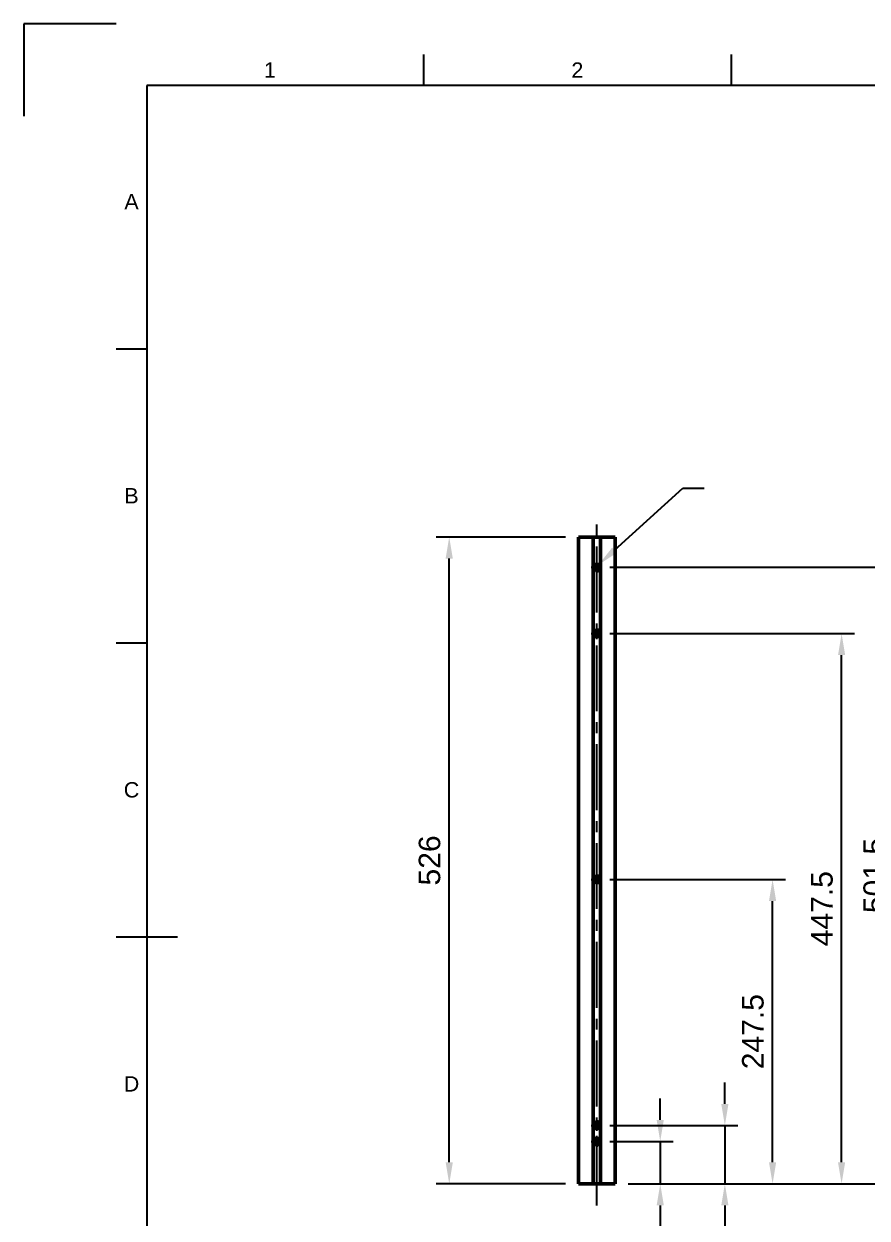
# Model space of a CAD drawing. Header units: millimetres. Extents: x 0 to 420, y 0 to 297.
# Drawn here: x 0 to 137.1, y 102.7 to 297 of the extents above; entities that cross this region are included whole.
import ezdxf
from ezdxf import colors
from ezdxf.entities.mleader import LeaderData, LeaderLine
from ezdxf.enums import TextEntityAlignment as Align
from ezdxf.math import Vec2, Vec3

# ---------------------------------------------------------------- set-up
doc = ezdxf.new("R2010")
doc.units = ezdxf.units.MM
doc.header["$LTSCALE"] = 0.75
doc.linetypes.add('CENTER2', pattern=[28.575, 19.05, -3.175, 3.175, -3.175])
for name, color, linetype, lineweight in [('Annotations', 7, 'Continuous', 25), ('Border', 7, 'Continuous', 25), ('Center Lines', 7, 'CENTER2', 25), ('Dimensions', 7, 'Continuous', 25), ('Visible', 7, 'Continuous', 50)]:
    doc.layers.add(name, color=color, linetype=linetype, lineweight=lineweight)
doc.styles.add('FusionTitle', font='arial.ttf')
doc.styles.get("Standard").update_dxf_attribs({"font": 'arial.ttf'})
doc.dimstyles.new('ISO-25', dxfattribs={"dimtxt": 3.5, "dimasz": 3.5, "dimexe": 2.1, "dimexo": 2.1, "dimgap": 1.4, "dimtad": 1, "dimzin": 12, "dimdsep": 46, "dimtxsty": 'Standard', "dimcen": 0, "dimclrd": 256, "dimclre": 256, "dimclrt": 256, "dimazin": 3, "dimtp": 0.1, "dimtm": 0.1, "dimtfac": 0.714286, "dimtmove": 0, "dimatfit": 3, "dimfxl": 1, "dimtzin": 12, "dimarcsym": 0})

# ---------------------------------------------------------------- blocks, each defined once
blk = doc.blocks.new('ISO_A3_SHEET')
at = {"layer": 'Border'}
for p, q in [((65, 292), (65, 287)), ((115, 292), (115, 287)), ((410, 287), (20, 287)), ((20, 287), (20, 10)), ((15, 244.16666), (20, 244.16666)), ((15, 196.33333), (20, 196.33333)), ((15, 148.5), (25, 148.5))]:
    blk.add_line(p, q, dxfattribs=at)
at = {"layer": 'Defpoints'}
for p, q in [((15, 297), (0, 297)), ((0, 297), (0, 282))]:
    blk.add_line(p, q, dxfattribs=at)
at = {"layer": 'Border', "style": 'FusionTitle'}
for s, p in [('1', (40, 289.5)), ('2', (90, 289.5)), ('A', (17.5, 268.08333)), ('B', (17.5, 220.25)), ('C', (17.5, 172.41667)), ('D', (17.5, 124.58334))]:
    blk.add_text(s, height=2.5, dxfattribs=at).set_placement(p, align=Align.MIDDLE)
blk = doc.blocks.new('*D38')
at = {"layer": 'Defpoints', "color": 0, "transparency": 16777216}
for p in [(69.162667, 213.524373), (90.162667, 213.524373), (90.162667, 108.324373)]:
    blk.add_point(p, dxfattribs=at)
at = {"layer": 'Dimensions', "lineweight": -2, "transparency": 16777216}
for p, q in [((88.062667, 213.524373), (67.062667, 213.524373)), ((69.162667, 111.824373), (69.162667, 210.024373)), ((88.062667, 108.324373), (67.062667, 108.324373))]:
    blk.add_line(p, q, dxfattribs=at)
at = {"layer": 'Dimensions', "transparency": 16777216}
for points in [[(68.579334, 210.024373), (69.746, 210.024373), (69.162667, 213.524373)], [(68.579334, 111.824373), (69.746, 111.824373), (69.162667, 108.324373)]]:
    blk.add_solid(points, dxfattribs=at)
at = {"layer": 'Dimensions', "transparency": 16777216, "insert": (65.975661, 160.924373), "char_height": 3.5, "attachment_point": 5, "rotation": 90}
blk.add_mtext('526', dxfattribs=at)
blk = doc.blocks.new('*D39')
at = {"layer": 'Defpoints', "color": 0, "transparency": 16777216}
for p in [(93.162667, 115.224365), (103.474468, 115.224365), (96.162667, 108.324373)]:
    blk.add_point(p, dxfattribs=at)
at = {"layer": 'Dimensions', "lineweight": -2, "transparency": 16777216}
for p, q in [((103.474468, 118.724365), (103.474468, 122.224365)), ((95.262667, 115.224365), (105.574468, 115.224365)), ((103.474468, 115.224365), (103.474468, 108.324373)), ((98.262667, 108.324373), (105.574468, 108.324373)), ((103.474468, 104.824373), (103.474468, 89.409093))]:
    blk.add_line(p, q, dxfattribs=at)
at = {"layer": 'Dimensions', "transparency": 16777216}
for points in [[(102.891134, 118.724365), (104.057801, 118.724365), (103.474468, 115.224365)], [(102.891134, 104.824373), (104.057801, 104.824373), (103.474468, 108.324373)]]:
    blk.add_solid(points, dxfattribs=at)
at = {"layer": 'Dimensions', "transparency": 16777216, "insert": (100.286269, 95.366733), "char_height": 3.5, "attachment_point": 5, "rotation": 90}
blk.add_mtext('34.5', dxfattribs=at)
blk = doc.blocks.new('*D40')
at = {"layer": 'Defpoints', "color": 0, "transparency": 16777216}
for p in [(93.162667, 117.824173), (113.982824, 117.824173), (96.162667, 108.324373)]:
    blk.add_point(p, dxfattribs=at)
at = {"layer": 'Dimensions', "lineweight": -2, "transparency": 16777216}
for p, q in [((113.982824, 121.324173), (113.982824, 124.824173)), ((95.262667, 117.824173), (116.082824, 117.824173)), ((113.982824, 117.824173), (113.982824, 108.324373)), ((98.262667, 108.324373), (116.082824, 108.324373)), ((113.982824, 104.824373), (113.982824, 89.265846))]:
    blk.add_line(p, q, dxfattribs=at)
at = {"layer": 'Dimensions', "transparency": 16777216}
for points in [[(113.399491, 121.324173), (114.566157, 121.324173), (113.982824, 117.824173)], [(113.399491, 104.824373), (114.566157, 104.824373), (113.982824, 108.324373)]]:
    blk.add_solid(points, dxfattribs=at)
at = {"layer": 'Dimensions', "transparency": 16777216, "insert": (110.802981, 95.29511), "char_height": 3.5, "attachment_point": 5, "rotation": 90}
blk.add_mtext('47.5', dxfattribs=at)
blk = doc.blocks.new('*D41')
at = {"layer": 'Defpoints', "color": 0, "transparency": 16777216}
for p in [(93.162667, 157.824173), (121.741798, 157.824173), (96.162667, 108.324373)]:
    blk.add_point(p, dxfattribs=at)
at = {"layer": 'Dimensions', "lineweight": -2, "transparency": 16777216}
for p, q in [((95.262667, 157.824173), (123.841798, 157.824173)), ((121.741798, 111.824373), (121.741798, 154.324173)), ((98.262667, 108.324373), (123.841798, 108.324373))]:
    blk.add_line(p, q, dxfattribs=at)
at = {"layer": 'Dimensions', "transparency": 16777216}
for points in [[(121.158465, 154.324173), (122.325131, 154.324173), (121.741798, 157.824173)], [(121.158465, 111.824373), (122.325131, 111.824373), (121.741798, 108.324373)]]:
    blk.add_solid(points, dxfattribs=at)
at = {"layer": 'Dimensions', "transparency": 16777216, "insert": (118.554792, 133.074273), "char_height": 3.5, "attachment_point": 5, "rotation": 90}
blk.add_mtext('247.5', dxfattribs=at)
blk = doc.blocks.new('*D42')
at = {"layer": 'Defpoints', "color": 0, "transparency": 16777216}
for p in [(93.162667, 197.824173), (132.965944, 197.824173), (96.162667, 108.324373)]:
    blk.add_point(p, dxfattribs=at)
at = {"layer": 'Dimensions', "lineweight": -2, "transparency": 16777216}
for p, q in [((95.262667, 197.824173), (135.065944, 197.824173)), ((132.965944, 111.824373), (132.965944, 194.324173)), ((98.262667, 108.324373), (135.065944, 108.324373))]:
    blk.add_line(p, q, dxfattribs=at)
at = {"layer": 'Dimensions', "transparency": 16777216}
for points in [[(132.382611, 194.324173), (133.549278, 194.324173), (132.965944, 197.824173)], [(132.382611, 111.824373), (133.549278, 111.824373), (132.965944, 108.324373)]]:
    blk.add_solid(points, dxfattribs=at)
at = {"layer": 'Dimensions', "transparency": 16777216, "insert": (129.786101, 153.074273), "char_height": 3.5, "attachment_point": 5, "rotation": 90}
blk.add_mtext('447.5', dxfattribs=at)
blk = doc.blocks.new('*D43')
at = {"layer": 'Defpoints', "color": 0, "transparency": 16777216}
for p in [(93.162667, 208.624365), (141.469942, 208.624365), (96.162667, 108.324373)]:
    blk.add_point(p, dxfattribs=at)
at = {"layer": 'Dimensions', "lineweight": -2, "transparency": 16777216}
for p, q in [((95.262667, 208.624365), (143.569942, 208.624365)), ((141.469942, 111.824373), (141.469942, 205.124365)), ((98.262667, 108.324373), (143.569942, 108.324373))]:
    blk.add_line(p, q, dxfattribs=at)
at = {"layer": 'Dimensions', "transparency": 16777216}
for points in [[(140.886608, 205.124365), (142.053275, 205.124365), (141.469942, 208.624365)], [(140.886608, 111.824373), (142.053275, 111.824373), (141.469942, 108.324373)]]:
    blk.add_solid(points, dxfattribs=at)
at = {"layer": 'Dimensions', "transparency": 16777216, "insert": (138.282936, 158.474369), "char_height": 3.5, "attachment_point": 5, "rotation": 90}
blk.add_mtext('501.5', dxfattribs=at)
blk = doc.blocks.new('*U20')
at = {"layer": 'Center Lines', "color": 0, "ltscale": 0.75, "transparency": 16777216}
blk.add_line((0, -56.1), (0, 56.1), dxfattribs=at)
blk = doc.blocks.new('*U26')
at = {"layer": 'Center Lines', "color": 0, "linetype": 'Continuous', "ltscale": 0.75, "transparency": 16777216}
for p, q in [((-0.892969, 0), (0.892969, 0)), ((0, -0.892969), (0, 0.892969))]:
    blk.add_line(p, q, dxfattribs=at)
blk = doc.blocks.new('*U27')
at = {"layer": 'Center Lines', "color": 0, "linetype": 'Continuous', "ltscale": 0.75, "transparency": 16777216}
for p, q in [((-0.892969, 0), (0.892969, 0)), ((0, -0.892969), (0, 0.892969))]:
    blk.add_line(p, q, dxfattribs=at)
blk = doc.blocks.new('*U28')
at = {"layer": 'Center Lines', "color": 0, "linetype": 'Continuous', "ltscale": 0.75, "transparency": 16777216}
for p, q in [((-0.892969, 0), (0.892969, 0)), ((0, -0.892969), (0, 0.892969))]:
    blk.add_line(p, q, dxfattribs=at)
blk = doc.blocks.new('*U29')
at = {"layer": 'Center Lines', "color": 0, "linetype": 'Continuous', "ltscale": 0.75, "transparency": 16777216}
for p, q in [((-0.892969, 0), (0.892969, 0)), ((0, -0.892969), (0, 0.892969))]:
    blk.add_line(p, q, dxfattribs=at)
blk = doc.blocks.new('*U30')
at = {"layer": 'Center Lines', "color": 0, "linetype": 'Continuous', "ltscale": 0.75, "transparency": 16777216}
for p, q in [((-0.892969, 0), (0.892969, 0)), ((0, -0.892969), (0, 0.892969))]:
    blk.add_line(p, q, dxfattribs=at)

msp = doc.modelspace()

# ---------------------------------------------------------------- linework, layer by layer
at = {"layer": 'Visible', "extrusion": (0, 1, 0)}
for p, q in [((90.1627, 213.5244, 2.6), (90.1627, 108.3244, 2.6)), ((90.5627, 213.5244, 3), (92.5627, 213.5244, 3)), ((92.5627, 108.3244, 3), (92.5627, 213.5244, 3)), ((92.5627, 213.5244, 1.2), (93.7627, 213.5244, 1.2)), ((93.7627, 108.3244, 3), (93.7627, 213.5244, 3)), ((93.7627, 213.5244, 3), (95.7627, 213.5244, 3)), ((96.1627, 108.3244, 2.6), (96.1627, 213.5244, 2.6)), ((90.5627, 108.3244, 3), (92.5627, 108.3244, 3)), ((92.5627, 108.3244, 1.2), (93.7627, 108.3244, 1.2)), ((93.7627, 108.3244, 3), (95.7627, 108.3244, 3))]:
    msp.add_line(p, q, dxfattribs=at)
for centre, start, end in [((-90.5627, 2.6, 213.5244), 0, 90), ((-95.7627, 2.6, 213.5244), 90, 180), ((-90.5627, 2.6, 108.3244), 0, 90), ((-95.7627, 2.6, 108.3244), 90, 180)]:
    msp.add_arc(centre, 0.4, start, end, dxfattribs=at)
at = {"layer": 'Visible', "extrusion": (-2.003e-13, -8.25e-14, -1)}
for centre in [(-93.1627, 208.6244, -1.2), (-93.1627, 115.2244, -1.2)]:
    msp.add_arc(centre, 0.5035, 40.529989, 139.470011, dxfattribs=at)
at = {"layer": 'Visible', "extrusion": (-2.849e-13, -4.47e-14, -1)}
for centre in [(-93.1627, 208.6244, -1.2), (-93.1627, 115.2244, -1.2)]:
    msp.add_arc(centre, 0.6147, 255.032441, 284.967559, dxfattribs=at)
at = {"layer": 'Visible', "extrusion": (-2.287e-13, 1.073e-13, -1)}
for centre in [(-93.1627, 197.8242, -1.2), (-93.1627, 157.8242, -1.2), (-93.1627, 117.8242, -1.2)]:
    msp.add_arc(centre, 0.6147, 122.416846, 152.351964, dxfattribs=at)
at = {"layer": 'Visible', "extrusion": (-2.964e-13, -1.41e-14, -1)}
for centre in [(-93.1627, 197.8242, -1.2), (-93.1627, 157.8242, -1.2), (-93.1627, 117.8242, -1.2)]:
    msp.add_arc(centre, 0.5035, 267.914394, 6.854416, dxfattribs=at)
at = {"layer": 'Visible'}
for points, knots in [([(93.0039, 208.0305, 1.2), (92.9303, 208.0575, 1.2), (92.8625, 208.0983, 1.2), (92.7489, 208.2021, 1.2), (92.7034, 208.2633, 1.2), (92.64, 208.3975, 1.2), (92.6219, 208.4687, 1.2), (92.6145, 208.6113, 1.2), (92.6243, 208.6813, 1.2), (92.6613, 208.7865, 1.2), (92.6797, 208.8239, 1.2), (92.7244, 208.8926, 1.2), (92.7505, 208.9238, 1.2), (92.78, 208.9516, 1.2)], [0, 0, 0, 0, 0.117587534, 0.117587534, 0.231087339, 0.231087339, 0.340497785, 0.340497785, 0.445817316, 0.445817316, 0.508296729, 0.508296729, 0.569248608, 0.569248608, 0.569248608, 0.569248608]), ([(92.78, 208.9514, 1.055), (92.771, 208.941, 1.0558), (92.7624, 208.9302, 1.0567), (92.7543, 208.9189, 1.0576), (92.6501, 208.7745, 1.0689), (92.6311, 208.573, 1.0801), (92.7063, 208.4116, 1.0914), (92.7826, 208.248, 1.1028), (92.9528, 208.1324, 1.1142), (93.1329, 208.1217, 1.1256), (93.3113, 208.1112, 1.1369), (93.4922, 208.2038, 1.1482), (93.5879, 208.3548, 1.1595), (93.6838, 208.5059, 1.1708), (93.6902, 208.7095, 1.1821), (93.6042, 208.8664, 1.1934), (93.5876, 208.8967, 1.1956), (93.5678, 208.9253, 1.1978), (93.5454, 208.9516, 1.2)], [-4.55635616, -4.55635616, -4.55635616, -4.55635616, -4.47391849, -4.47391849, -4.47391849, -3.41263245, -3.41263245, -3.41263245, -2.33727987, -2.33727987, -2.33727987, -1.27242766, -1.27242766, -1.27242766, -0.20586967, -0.20586967, -0.20586967, 0, 0, 0, 0]), ([(92.6628, 197.8843, 1.2), (92.6635, 197.9508, 1.2), (92.6774, 198.0165, 1.2), (92.7303, 198.1416, 1.2), (92.7697, 198.1995, 1.2), (92.8701, 198.2991, 1.2), (92.9308, 198.3392, 1.2), (93.0666, 198.3954, 1.2), (93.1408, 198.41, 1.2), (93.2631, 198.4104, 1.2), (93.3104, 198.4048, 1.2), (93.4036, 198.3823, 1.2), (93.4491, 198.3653, 1.2), (93.4922, 198.3431, 1.2)], [0, 0, 0, 0, 0.0997698, 0.0997698, 0.203618253, 0.203618253, 0.311543588, 0.311543588, 0.423543967, 0.423543967, 0.494427949, 0.494427949, 0.566847306, 0.566847306, 0.566847306, 0.566847306]), ([(93.1808, 197.322, 1.055), (93.3123, 197.3279, 1.0633), (93.4419, 197.3849, 1.0717), (93.5317, 197.4816, 1.08), (93.655, 197.6145, 1.0914), (93.6977, 197.8167, 1.1029), (93.6387, 197.9881, 1.1144), (93.5804, 198.1576, 1.1257), (93.4251, 198.2897, 1.137), (93.2485, 198.3203, 1.1484), (93.071, 198.351, 1.1597), (92.8793, 198.2777, 1.1711), (92.7676, 198.1363, 1.1825), (92.7105, 198.064, 1.1883), (92.6738, 197.9758, 1.1942), (92.6628, 197.8843, 1.2)], [24.90790873, 24.90790873, 24.90790873, 24.90790873, 25.69413569, 25.69413569, 25.69413569, 26.77391525, 26.77391525, 26.77391525, 27.84175923, 27.84175923, 27.84175923, 28.91520012, 28.91520012, 28.91520012, 29.46426489, 29.46426489, 29.46426489, 29.46426489]), ([(92.6628, 157.8843, 1.2), (92.6635, 157.9508, 1.2), (92.6774, 158.0165, 1.2), (92.7303, 158.1416, 1.2), (92.7697, 158.1995, 1.2), (92.8701, 158.2991, 1.2), (92.9308, 158.3392, 1.2), (93.0666, 158.3954, 1.2), (93.1408, 158.41, 1.2), (93.2631, 158.4104, 1.2), (93.3104, 158.4048, 1.2), (93.4036, 158.3823, 1.2), (93.4491, 158.3653, 1.2), (93.4922, 158.3431, 1.2)], [0, 0, 0, 0, 0.0997698, 0.0997698, 0.203618253, 0.203618253, 0.311543588, 0.311543588, 0.423543967, 0.423543967, 0.494427949, 0.494427949, 0.566847306, 0.566847306, 0.566847306, 0.566847306]), ([(93.1808, 157.322, 1.055), (93.3123, 157.3279, 1.0633), (93.4419, 157.3849, 1.0717), (93.5317, 157.4816, 1.08), (93.655, 157.6145, 1.0914), (93.6977, 157.8167, 1.1029), (93.6387, 157.9881, 1.1144), (93.5804, 158.1576, 1.1257), (93.4251, 158.2897, 1.137), (93.2485, 158.3203, 1.1484), (93.071, 158.351, 1.1597), (92.8793, 158.2777, 1.1711), (92.7676, 158.1363, 1.1825), (92.7105, 158.064, 1.1883), (92.6738, 157.9758, 1.1942), (92.6628, 157.8843, 1.2)], [24.90790873, 24.90790873, 24.90790873, 24.90790873, 25.69413569, 25.69413569, 25.69413569, 26.77391525, 26.77391525, 26.77391525, 27.84175923, 27.84175923, 27.84175923, 28.91520012, 28.91520012, 28.91520012, 29.46426489, 29.46426489, 29.46426489, 29.46426489]), ([(92.6628, 117.8843, 1.2), (92.6635, 117.9508, 1.2), (92.6774, 118.0165, 1.2), (92.7303, 118.1416, 1.2), (92.7697, 118.1995, 1.2), (92.8701, 118.2991, 1.2), (92.9308, 118.3392, 1.2), (93.0666, 118.3954, 1.2), (93.1408, 118.41, 1.2), (93.2631, 118.4104, 1.2), (93.3104, 118.4048, 1.2), (93.4036, 118.3823, 1.2), (93.4491, 118.3653, 1.2), (93.4922, 118.3431, 1.2)], [0, 0, 0, 0, 0.0997698, 0.0997698, 0.203618253, 0.203618253, 0.311543588, 0.311543588, 0.423543967, 0.423543967, 0.494427949, 0.494427949, 0.566847306, 0.566847306, 0.566847306, 0.566847306]), ([(93.1808, 117.322, 1.055), (93.3123, 117.3279, 1.0633), (93.4419, 117.3849, 1.0717), (93.5317, 117.4816, 1.08), (93.655, 117.6145, 1.0914), (93.6977, 117.8167, 1.1029), (93.6387, 117.9881, 1.1144), (93.5804, 118.1576, 1.1257), (93.4251, 118.2897, 1.137), (93.2485, 118.3203, 1.1484), (93.071, 118.351, 1.1597), (92.8793, 118.2777, 1.1711), (92.7676, 118.1363, 1.1825), (92.7105, 118.064, 1.1883), (92.6738, 117.9758, 1.1942), (92.6628, 117.8843, 1.2)], [24.90790873, 24.90790873, 24.90790873, 24.90790873, 25.69413569, 25.69413569, 25.69413569, 26.77391525, 26.77391525, 26.77391525, 27.84175923, 27.84175923, 27.84175923, 28.91520012, 28.91520012, 28.91520012, 29.46426489, 29.46426489, 29.46426489, 29.46426489]), ([(93.0039, 114.6305, 1.2), (92.9303, 114.6575, 1.2), (92.8625, 114.6983, 1.2), (92.7489, 114.8021, 1.2), (92.7034, 114.8633, 1.2), (92.64, 114.9975, 1.2), (92.6219, 115.0687, 1.2), (92.6145, 115.2113, 1.2), (92.6243, 115.2813, 1.2), (92.6613, 115.3865, 1.2), (92.6797, 115.4239, 1.2), (92.7244, 115.4926, 1.2), (92.7505, 115.5238, 1.2), (92.78, 115.5516, 1.2)], [0, 0, 0, 0, 0.117587534, 0.117587534, 0.23108734, 0.23108734, 0.340497787, 0.340497787, 0.445817318, 0.445817318, 0.508296731, 0.508296731, 0.56924861, 0.56924861, 0.56924861, 0.56924861]), ([(92.78, 115.5514, 1.055), (92.771, 115.541, 1.0558), (92.7624, 115.5302, 1.0567), (92.7543, 115.5189, 1.0576), (92.6501, 115.3745, 1.0689), (92.6311, 115.173, 1.0801), (92.7063, 115.0116, 1.0914), (92.7826, 114.848, 1.1028), (92.9528, 114.7324, 1.1142), (93.1329, 114.7217, 1.1256), (93.3113, 114.7112, 1.1369), (93.4922, 114.8038, 1.1482), (93.5879, 114.9548, 1.1595), (93.6838, 115.1059, 1.1708), (93.6902, 115.3095, 1.1821), (93.6042, 115.4664, 1.1934), (93.5876, 115.4967, 1.1956), (93.5678, 115.5253, 1.1978), (93.5454, 115.5516, 1.2)], [-4.55635616, -4.55635616, -4.55635616, -4.55635616, -4.47391849, -4.47391849, -4.47391849, -3.41263245, -3.41263245, -3.41263245, -2.33727987, -2.33727987, -2.33727987, -1.27242766, -1.27242766, -1.27242766, -0.20586967, -0.20586967, -0.20586967, 0, 0, 0, 0])]:
    msp.add_open_spline(points, degree=3, knots=knots, dxfattribs=at)
at = {"layer": 'Visible', "extrusion": (-5.91743e-11, 5.3145e-11, -1)}
msp.add_open_spline([(93.5454, 208.9516, 1.2), (93.5938, 208.906, 1.2), (93.6327, 208.8513, 1.2), (93.689, 208.7276, 1.2), (93.7049, 208.6595, 1.2), (93.7103, 208.5181, 1.2), (93.6987, 208.4463, 1.2), (93.6481, 208.3083, 1.2), (93.6086, 208.2438, 1.2), (93.5261, 208.1535, 1.2), (93.49, 208.1225, 1.2), (93.4103, 208.0692, 1.2), (93.3669, 208.0472, 1.2), (93.3214, 208.0305, 1.2)], degree=3, knots=[0, 0, 0, 0, 0.0997698, 0.0997698, 0.203618255, 0.203618255, 0.31154359, 0.31154359, 0.42354397, 0.42354397, 0.494427952, 0.494427952, 0.56684731, 0.56684731, 0.56684731, 0.56684731], dxfattribs=at)
at = {"layer": 'Visible', "extrusion": (1.21402e-11, -5.57e-13, -1)}
msp.add_open_spline([(93.7072, 198.1094, 1.2), (93.7372, 198.037, 1.2), (93.753, 197.9595, 1.2), (93.7536, 197.8056, 1.2), (93.7393, 197.7306, 1.2), (93.6835, 197.5932, 1.2), (93.6434, 197.5316, 1.2), (93.5434, 197.4296, 1.2), (93.4852, 197.3895, 1.2), (93.3828, 197.3455, 1.2), (93.3428, 197.3336, 1.2), (93.262, 197.32, 1.2), (93.2214, 197.3181, 1.2), (93.181, 197.321, 1.2)], degree=3, knots=[0, 0, 0, 0, 0.117587534, 0.117587534, 0.23108734, 0.23108734, 0.340497787, 0.340497787, 0.445817318, 0.445817318, 0.508296731, 0.508296731, 0.56924861, 0.56924861, 0.56924861, 0.56924861], dxfattribs=at)
at = {"layer": 'Visible', "extrusion": (7.5876e-12, -3.481e-13, -1)}
msp.add_open_spline([(93.7072, 158.1094, 1.2), (93.7372, 158.037, 1.2), (93.753, 157.9595, 1.2), (93.7536, 157.8056, 1.2), (93.7393, 157.7306, 1.2), (93.6835, 157.5932, 1.2), (93.6434, 157.5316, 1.2), (93.5434, 157.4296, 1.2), (93.4852, 157.3895, 1.2), (93.3828, 157.3455, 1.2), (93.3428, 157.3336, 1.2), (93.262, 157.32, 1.2), (93.2214, 157.3181, 1.2), (93.181, 157.321, 1.2)], degree=3, knots=[0, 0, 0, 0, 0.117587534, 0.117587534, 0.23108734, 0.23108734, 0.340497787, 0.340497787, 0.445817318, 0.445817318, 0.508296731, 0.508296731, 0.56924861, 0.56924861, 0.56924861, 0.56924861], dxfattribs=at)
at = {"layer": 'Visible', "extrusion": (2.5292e-12, -1.16e-13, -1)}
msp.add_open_spline([(93.7072, 118.1094, 1.2), (93.7372, 118.037, 1.2), (93.753, 117.9595, 1.2), (93.7536, 117.8056, 1.2), (93.7393, 117.7306, 1.2), (93.6835, 117.5932, 1.2), (93.6434, 117.5316, 1.2), (93.5434, 117.4296, 1.2), (93.4852, 117.3895, 1.2), (93.3828, 117.3455, 1.2), (93.3428, 117.3336, 1.2), (93.262, 117.32, 1.2), (93.2214, 117.3181, 1.2), (93.181, 117.321, 1.2)], degree=3, knots=[0, 0, 0, 0, 0.117587534, 0.117587534, 0.23108734, 0.23108734, 0.340497787, 0.340497787, 0.445817318, 0.445817318, 0.508296731, 0.508296731, 0.56924861, 0.56924861, 0.56924861, 0.56924861], dxfattribs=at)
at = {"layer": 'Visible', "extrusion": (1.08401e-11, 3.2892e-12, -1)}
msp.add_open_spline([(93.5454, 115.5516, 1.2), (93.5938, 115.506, 1.2), (93.6327, 115.4513, 1.2), (93.689, 115.3276, 1.2), (93.7049, 115.2595, 1.2), (93.7103, 115.1181, 1.2), (93.6987, 115.0463, 1.2), (93.6481, 114.9083, 1.2), (93.6086, 114.8438, 1.2), (93.5261, 114.7535, 1.2), (93.49, 114.7225, 1.2), (93.4103, 114.6692, 1.2), (93.3669, 114.6472, 1.2), (93.3214, 114.6305, 1.2)], degree=3, knots=[0, 0, 0, 0, 0.0997698, 0.0997698, 0.203618253, 0.203618253, 0.311543588, 0.311543588, 0.423543967, 0.423543967, 0.494427949, 0.494427949, 0.566847306, 0.566847306, 0.566847306, 0.566847306], dxfattribs=at)

# ---------------------------------------------------------------- block references
at = {"layer": 'Border'}
msp.add_blockref('ISO_A3_SHEET', (0, 0), dxfattribs=at)
at = {"layer": 'Center Lines', "ltscale": 0.75}
for name, p in [('*U20', (93.1627, 160.9244)), ('*U26', (93.1627, 208.6244)), ('*U27', (93.1627, 197.8242)), ('*U28', (93.1627, 157.8242)), ('*U29', (93.1627, 117.8242)), ('*U30', (93.1627, 115.2244))]:
    msp.add_blockref(name, p, dxfattribs=at)

# ---------------------------------------------------------------- dimensions: what is measured, and where the dimension line sits
at = {"layer": 'Dimensions'}
dim = msp.add_aligned_dim(p1=(90.1627, 108.3244), p2=(90.1627, 213.5244), distance=21, dimstyle='ISO-25', override={"dimlfac": 5, "dimclrd": 256, "dimclre": 256}, dxfattribs=at)
dim.commit()
dim.dimension.update_dxf_attribs({"geometry": '*D38', "text_midpoint": (65.9757, 160.9244)})
for base, p2, picture, middle in [((141.4699, 208.6244), (93.1627, 208.6244), '*D43', (141.4699, 158.4744)), ((132.9659, 197.8242), (93.1627, 197.8242), '*D42', (132.9659, 153.0743)), ((121.7418, 157.8242), (93.1627, 157.8242), '*D41', (121.7418, 133.0743)), ((113.9828, 117.8242), (93.1627, 117.8242), '*D40', (113.9828, 95.2951)), ((103.4745, 115.2244), (93.1627, 115.2244), '*D39', (103.4745, 95.3667))]:
    dim = msp.add_linear_dim(base=base, p1=(96.1627, 108.3244), p2=p2, angle=90, dimstyle='ISO-25', override={"dimlfac": 5}, dxfattribs=at)
    dim.commit()
    dim.dimension.update_dxf_attribs({"geometry": picture, "text_midpoint": middle, "dimtype": 160})

# ---------------------------------------------------------------- leaders
at = {"layer": 'Annotations'}
ml = msp.add_multileader_mtext('Standard', dxfattribs=at)
ml.set_content('', color=256)
ml.set_leader_properties()
ml.build(insert=Vec2(0, 0))
ml.multileader.update_dxf_attribs({"text_left_attachment_type": 5, "text_right_attachment_type": 5, "dogleg_length": 3.5, "arrow_head_size": 3.5})
ctx = ml.context
ctx.base_point, ctx.char_height, ctx.arrow_head_size, ctx.landing_gap_size, ctx.plane_origin = Vec3(110.6451, 221.495), 3.5, 3.5, 0, Vec3(93.4546, 209.0346)
ctx.left_attachment, ctx.right_attachment = 5, 5
notes = []
notes.append((ctx, [(0, (1, 1, 0), (107.1451, 221.495), (1, 0), 3.5, [(0, [(93.4546, 209.0346)], 0, [])])]))
ctx.mtext.insert, ctx.mtext.flow_direction = Vec3(110.6451, 225.7093), 5
for ctx, leaders in notes:
    for number, flags, end, landing, length, lines in leaders:
        leader = LeaderData()
        leader.index, (leader.has_last_leader_line, leader.has_dogleg_vector, leader.attachment_direction) = number, flags
        leader.last_leader_point, leader.dogleg_vector, leader.dogleg_length = Vec3(end), Vec3(landing), length
        for number, points, colour, breaks in lines:
            line = LeaderLine()
            line.index, line.vertices, line.color, line.breaks = number, Vec3.list(points), colors.encode_raw_color(colour), breaks
            leader.lines.append(line)
        ctx.leaders.append(leader)

doc.saveas('drawing.dxf')
